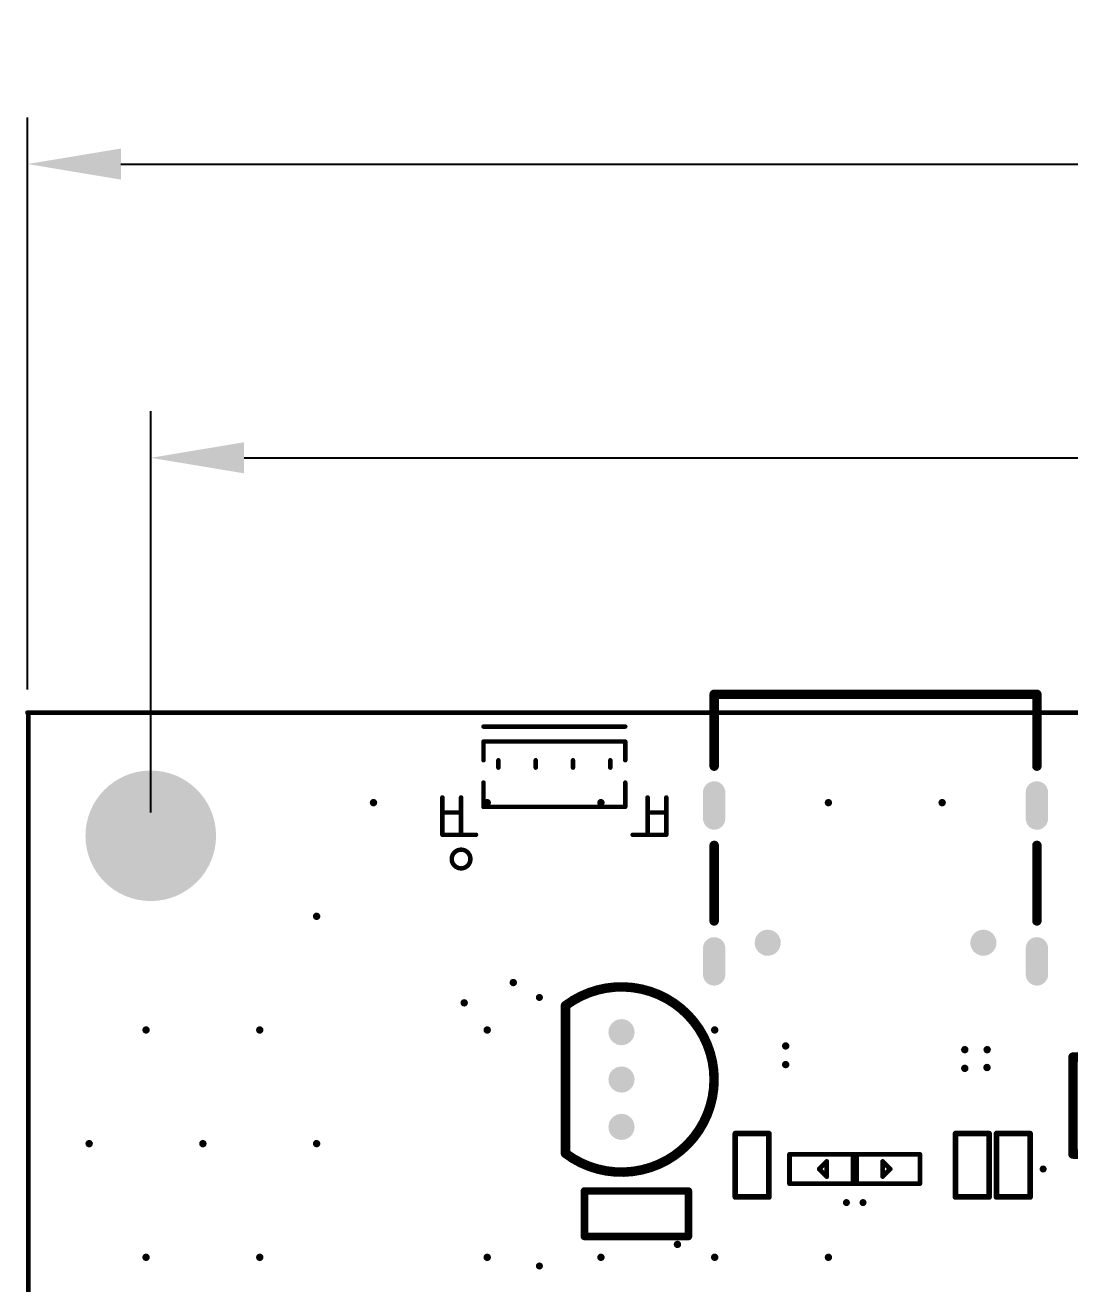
# Model space of a CAD drawing. Header units: millimetres. Extents: x 0 to 138, y -1 to 106.
# Drawn here: x -0.08 to 27.91, y 72.22 to 105.97 of the extents above; entities that cross this region are included whole.
import ezdxf

# ---------------------------------------------------------------- set-up
doc = ezdxf.new("R2010")
doc.units = ezdxf.units.MM
for name, color, linetype in [('KeepOutLayer', 6, 'Continuous'), ('PadHoleLayer', 156, 'Continuous'), ('TopOverlay', 2, 'Continuous'), ('ViaHoleLayer', 16, 'Continuous')]:
    doc.layers.add(name, color=color, linetype=linetype)
doc.dimstyles.new('ISO-25', dxfattribs={"dimtxt": 2.5, "dimasz": 2.5, "dimexe": 1.25, "dimexo": 0.625, "dimtad": 1, "dimtxsty": 'Standard', "dimcen": 2.5, "dimadec": 0, "dimazin": 0, "dimtfac": 1, "dimtmove": 0, "dimatfit": 3, "dimfxl": 1, "dimarcsym": 0})

# ---------------------------------------------------------------- blocks, each defined once
blk = doc.blocks.new('CONN_SMD_BM04B_SRSS_TB_1')
at = {"layer": 'TopOverlay', "const_width": 0.1199896}
for points in [[(-1.898777, 1.963293), (1.901063, 1.963293)], [(-1.898777, 1.561973), (1.901063, 1.561973)], [(-1.898777, 1.061593), (-1.898777, 1.561973)], [(1.901063, 1.061593), (1.901063, 1.561973)], [(-1.499997, 0.8634729999999999), (-1.499997, 1.061593)], [(-0.4992369999999999, 0.8634729999999999), (-0.4992369999999999, 1.061593)], [(0.498983, 0.8634729999999999), (0.498983, 1.061593)], [(1.499743, 0.8634729999999999), (1.499743, 1.061593)], [(-1.898777, -0.188087), (-1.898777, 0.462153)], [(1.901063, -0.188087), (1.901063, 0.462153)], [(-3.001137, -0.9373870000000001), (-3.001137, 0.063373)], [(-2.500757, -0.9373870000000001), (-2.500757, 0.063373)], [(-2.500757, -0.9373870000000001), (-2.500757, 0.063373)], [(2.500503, -0.9373870000000001), (2.500503, 0.063373)], [(2.500503, -0.9373870000000001), (2.500503, 0.063373)], [(3.000883, -0.9373870000000001), (3.000883, 0.063373)], [(-3.001137, -0.337947), (-2.500757, -0.337947)], [(-3.001137, -0.337947), (-2.500757, -0.337947)], [(-1.898777, -0.188087), (1.901063, -0.188087)], [(2.500503, -0.337947), (3.000883, -0.337947)], [(2.500503, -0.337947), (3.000883, -0.337947)], [(-3.001137, -0.9373870000000001), (-2.099437, -0.9373870000000001)], [(2.099183, -0.9373870000000001), (3.000883, -0.9373870000000001)]]:
    blk.add_lwpolyline(points, dxfattribs=at)
at = {"layer": 'TopOverlay', "const_width": 0.0599948}
for points in [[(-1.9287744, 1.963293, 1), (-1.8687796, 1.963293, 1)], [(1.8710656, 1.963293, 1), (1.9310604, 1.963293, 1)], [(-1.9287744, 1.561973, 1), (-1.8687796, 1.561973, 1)], [(-1.9287744, 1.561973, 1), (-1.8687796, 1.561973, 1)], [(1.8710656, 1.561973, 1), (1.9310604, 1.561973, 1)], [(1.8710656, 1.561973, 1), (1.9310604, 1.561973, 1)], [(-1.9287744, 1.061593, 1), (-1.8687796, 1.061593, 1)], [(-1.5299944, 1.061593, 1), (-1.4699996, 1.061593, 1)], [(-0.5292344, 1.061593, 1), (-0.4692396, 1.061593, 1)], [(0.4689856, 1.061593, 1), (0.5289804, 1.061593, 1)], [(1.4697456, 1.061593, 1), (1.5297404, 1.061593, 1)], [(1.8710656, 1.061593, 1), (1.9310604, 1.061593, 1)], [(-1.5299944, 0.8634729999999999, 1), (-1.4699996, 0.8634729999999999, 1)], [(-0.5292344, 0.8634729999999999, 1), (-0.4692396, 0.8634729999999999, 1)], [(0.4689856, 0.8634729999999999, 1), (0.5289804, 0.8634729999999999, 1)], [(1.4697456, 0.8634729999999999, 1), (1.5297404, 0.8634729999999999, 1)], [(-1.9287744, 0.462153, 1), (-1.8687796, 0.462153, 1)], [(1.8710656, 0.462153, 1), (1.9310604, 0.462153, 1)], [(-3.0311344, 0.063373, 1), (-2.9711396, 0.063373, 1)], [(-2.5307544, 0.063373, 1), (-2.4707596, 0.063373, 1)], [(-2.5307544, 0.063373, 1), (-2.4707596, 0.063373, 1)], [(2.4705056, 0.063373, 1), (2.5305004, 0.063373, 1)], [(2.4705056, 0.063373, 1), (2.5305004, 0.063373, 1)], [(2.9708856, 0.063373, 1), (3.0308804, 0.063373, 1)], [(-3.0311344, -0.337947, 1), (-2.9711396, -0.337947, 1)], [(-3.0311344, -0.337947, 1), (-2.9711396, -0.337947, 1)], [(-2.5307544, -0.337947, 1), (-2.4707596, -0.337947, 1)], [(-2.5307544, -0.337947, 1), (-2.4707596, -0.337947, 1)], [(-1.9287744, -0.188087, 1), (-1.8687796, -0.188087, 1)], [(-1.9287744, -0.188087, 1), (-1.8687796, -0.188087, 1)], [(1.8710656, -0.188087, 1), (1.9310604, -0.188087, 1)], [(1.8710656, -0.188087, 1), (1.9310604, -0.188087, 1)], [(2.4705056, -0.337947, 1), (2.5305004, -0.337947, 1)], [(2.4705056, -0.337947, 1), (2.5305004, -0.337947, 1)], [(2.9708856, -0.337947, 1), (3.0308804, -0.337947, 1)], [(2.9708856, -0.337947, 1), (3.0308804, -0.337947, 1)], [(-3.0311344, -0.9373870000000001, 1), (-2.9711396, -0.9373870000000001, 1)], [(-3.0311344, -0.9373870000000001, 1), (-2.9711396, -0.9373870000000001, 1)], [(-2.5307544, -0.9373870000000001, 1), (-2.4707596, -0.9373870000000001, 1)], [(-2.5307544, -0.9373870000000001, 1), (-2.4707596, -0.9373870000000001, 1)], [(-2.1294344, -0.9373870000000001, 1), (-2.0694396, -0.9373870000000001, 1)], [(2.0691856, -0.9373870000000001, 1), (2.1291804, -0.9373870000000001, 1)], [(2.4705056, -0.9373870000000001, 1), (2.5305004, -0.9373870000000001, 1)], [(2.4705056, -0.9373870000000001, 1), (2.5305004, -0.9373870000000001, 1)], [(2.9708856, -0.9373870000000001, 1), (3.0308804, -0.9373870000000001, 1)], [(2.9708856, -0.9373870000000001, 1), (3.0308804, -0.9373870000000001, 1)], [(-2.2802342, -1.5985744, 1), (-2.2202394, -1.5985744, 1)], [(-2.2799802, -1.5875, 1), (-2.2199854, -1.5875, 1)]]:
    blk.add_lwpolyline(points, format="xyb", close=True, dxfattribs=at)
at = {"layer": 'TopOverlay', "const_width": 0.1199896}
blk.add_lwpolyline([(-2.2502368, -1.5985744, -90.26141862579165), (-2.2499828, -1.5875)], format="xyb", dxfattribs=at)
blk = doc.blocks.new('TO_92_3_L4_9_W3_7_P1_27_L_7')
at = {"layer": 'PadHoleLayer'}
h = blk.add_hatch(color=156, dxfattribs=at)
edge = h.paths.add_edge_path()
edge.add_arc((-1.27, 0), 0.350012, 0, 360)
h = blk.add_hatch(color=156, dxfattribs=at)
edge = h.paths.add_edge_path()
edge.add_arc((0, 0), 0.350012, 0, 360)
h = blk.add_hatch(color=156, dxfattribs=at)
edge = h.paths.add_edge_path()
edge.add_arc((1.27, 0), 0.350012, 0, 360)
at = {"layer": 'TopOverlay', "const_width": 0.254}
blk.add_lwpolyline([(-1.9812, -1.50114, -2.010102600140093), (1.9812, -1.50114)], format="xyb", dxfattribs=at)
at = {"layer": 'TopOverlay', "const_width": 0.127}
for points in [[(-2.0447, -1.50114, 1), (-1.9177, -1.50114, 1)], [(-2.0434046, -1.49987, 1), (-1.9164046, -1.49987, 1)], [(1.9164046, -1.49987, 1), (2.0434046, -1.49987, 1)], [(1.9177, -1.50114, 1), (2.0447, -1.50114, 1)]]:
    blk.add_lwpolyline(points, format="xyb", close=True, dxfattribs=at)
at = {"layer": 'TopOverlay', "const_width": 0.254}
blk.add_lwpolyline([(1.9799046, -1.49987), (-1.9799046, -1.49987)], dxfattribs=at)
blk = doc.blocks.new('R0603_8')
at = {"layer": 'TopOverlay', "const_width": 0.2032}
for points in [[(-1.39248134, 0.6096), (-1.39248134, -0.6096)], [(-0.3809999999999999, 0.6096), (-1.39248134, 0.6096)], [(1.39248134, 0.6096), (-0.4064, 0.6096)], [(1.39248134, 0.6096), (1.39248134, -0.6096)], [(-0.3809999999999999, -0.6096), (-1.39248134, -0.6096)], [(1.39248134, -0.6096), (-0.3809999999999999, -0.6096)]]:
    blk.add_lwpolyline(points, dxfattribs=at)
at = {"layer": 'TopOverlay', "const_width": 0.1016}
for points in [[(-1.44328134, 0.6096, 1), (-1.34168134, 0.6096, 1)], [(-1.44328134, 0.6096, 1), (-1.34168134, 0.6096, 1)], [(-0.4571999999999999, 0.6096, 1), (-0.3556, 0.6096, 1)], [(-0.4318, 0.6096, 1), (-0.3302, 0.6096, 1)], [(1.34168134, 0.6096, 1), (1.44328134, 0.6096, 1)], [(1.34168134, 0.6096, 1), (1.44328134, 0.6096, 1)], [(-1.44328134, -0.6096, 1), (-1.34168134, -0.6096, 1)], [(-1.44328134, -0.6096, 1), (-1.34168134, -0.6096, 1)], [(-0.4318, -0.6096, 1), (-0.3302, -0.6096, 1)], [(-0.4318, -0.6096, 1), (-0.3302, -0.6096, 1)], [(1.34168134, -0.6096, 1), (1.44328134, -0.6096, 1)], [(1.34168134, -0.6096, 1), (1.44328134, -0.6096, 1)]]:
    blk.add_lwpolyline(points, format="xyb", close=True, dxfattribs=at)
blk = doc.blocks.new('HDR_TH_6P_P2_54_V_M_14')
at = {"layer": 'PadHoleLayer'}
h = blk.add_hatch(color=156, dxfattribs=at)
edge = h.paths.add_edge_path()
edge.add_arc((-6.35, 0), 0.5500115999999999, 0, 360)
h = blk.add_hatch(color=156, dxfattribs=at)
edge = h.paths.add_edge_path()
edge.add_arc((-3.81, 0), 0.5500115999999999, 0, 360)
h = blk.add_hatch(color=156, dxfattribs=at)
edge = h.paths.add_edge_path()
edge.add_arc((-1.27, 0), 0.5500115999999999, 0, 360)
h = blk.add_hatch(color=156, dxfattribs=at)
edge = h.paths.add_edge_path()
edge.add_arc((1.27, 0), 0.5500115999999999, 0, 360)
h = blk.add_hatch(color=156, dxfattribs=at)
edge = h.paths.add_edge_path()
edge.add_arc((3.81, 0), 0.5500115999999999, 0, 360)
h = blk.add_hatch(color=156, dxfattribs=at)
edge = h.paths.add_edge_path()
edge.add_arc((6.35, 0), 0.5500115999999999, 0, 360)
at = {"layer": 'TopOverlay', "const_width": 0.254}
for points in [[(7.649997399999998, 1.2999974), (-7.599984799999999, 1.2999974)], [(-7.599984799999999, 1.2999974), (-7.599984799999999, -1.2999974)], [(-5.056479599999999, 1.27), (-5.056479599999999, -1.27)], [(7.649997399999998, 1.2999974), (7.649997399999998, -1.2999974)], [(7.649997399999998, -1.2999974), (-7.599984799999999, -1.2999974)]]:
    blk.add_lwpolyline(points, dxfattribs=at)
at = {"layer": 'TopOverlay', "const_width": 0.127}
for points in [[(-7.663484799999999, 1.2999974, 1), (-7.536484799999998, 1.2999974, 1)], [(-7.663484799999999, 1.2999974, 1), (-7.536484799999998, 1.2999974, 1)], [(-5.1199796, 1.27, 1), (-4.992979599999999, 1.27, 1)], [(7.586497399999999, 1.2999974, 1), (7.713497399999999, 1.2999974, 1)], [(7.586497399999999, 1.2999974, 1), (7.713497399999999, 1.2999974, 1)], [(-7.663484799999999, -1.2999974, 1), (-7.536484799999998, -1.2999974, 1)], [(-7.663484799999999, -1.2999974, 1), (-7.536484799999998, -1.2999974, 1)], [(-5.1199796, -1.27, 1), (-4.992979599999999, -1.27, 1)], [(7.586497399999999, -1.2999974, 1), (7.713497399999999, -1.2999974, 1)], [(7.586497399999999, -1.2999974, 1), (7.713497399999999, -1.2999974, 1)]]:
    blk.add_lwpolyline(points, format="xyb", close=True, dxfattribs=at)
blk = doc.blocks.new('R0402_18')
at = {"layer": 'TopOverlay', "const_width": 0.1524}
for points in [[(-0.84987638, 0.4499584599999999), (-0.84987638, -0.44987718)], [(-0.84987638, 0.4499584599999999), (-0.25395682, 0.4499584599999999)], [(-0.25395682, 0.4499584599999999), (0.84996274, 0.4499584599999999)], [(0.84996274, 0.4499584599999999), (0.84996274, -0.45003974)], [(-0.84987638, -0.44987718), (-0.84971382, -0.45003974)], [(-0.84987638, -0.44987718), (-0.25395682, -0.44987718)], [(-0.25395682, -0.44987718), (0.84996274, -0.44987718)]]:
    blk.add_lwpolyline(points, dxfattribs=at)
at = {"layer": 'TopOverlay', "const_width": 0.0762}
for points in [[(-0.88797638, 0.4499584599999999, 1), (-0.81177638, 0.4499584599999999, 1)], [(-0.88797638, 0.4499584599999999, 1), (-0.81177638, 0.4499584599999999, 1)], [(-0.29205682, 0.4499584599999999, 1), (-0.21585682, 0.4499584599999999, 1)], [(-0.29205682, 0.4499584599999999, 1), (-0.21585682, 0.4499584599999999, 1)], [(0.81186274, 0.4499584599999999, 1), (0.8880627399999999, 0.4499584599999999, 1)], [(0.81186274, 0.4499584599999999, 1), (0.8880627399999999, 0.4499584599999999, 1)], [(-0.88797638, -0.44987718, 1), (-0.81177638, -0.44987718, 1)], [(-0.88797638, -0.44987718, 1), (-0.81177638, -0.44987718, 1)], [(-0.88797638, -0.44987718, 1), (-0.81177638, -0.44987718, 1)], [(-0.88781382, -0.45003974, 1), (-0.8116138199999999, -0.45003974, 1)], [(-0.29205682, -0.44987718, 1), (-0.21585682, -0.44987718, 1)], [(-0.29205682, -0.44987718, 1), (-0.21585682, -0.44987718, 1)], [(0.81186274, -0.44987718, 1), (0.8880627399999999, -0.44987718, 1)], [(0.81186274, -0.45003974, 1), (0.8880627399999999, -0.45003974, 1)]]:
    blk.add_lwpolyline(points, format="xyb", close=True, dxfattribs=at)
blk = doc.blocks.new('R0402_19')
at = {"layer": 'TopOverlay', "const_width": 0.1524}
for points in [[(-0.84987638, 0.4499584599999999), (-0.84987638, -0.44987718)], [(-0.84987638, 0.4499584599999999), (-0.25395682, 0.4499584599999999)], [(-0.25395682, 0.4499584599999999), (0.84996274, 0.4499584599999999)], [(0.84996274, 0.4499584599999999), (0.84996274, -0.45003974)], [(-0.84987638, -0.44987718), (-0.84971382, -0.45003974)], [(-0.84987638, -0.44987718), (-0.25395682, -0.44987718)], [(-0.25395682, -0.44987718), (0.84996274, -0.44987718)]]:
    blk.add_lwpolyline(points, dxfattribs=at)
at = {"layer": 'TopOverlay', "const_width": 0.0762}
for points in [[(-0.88797638, 0.4499584599999999, 1), (-0.81177638, 0.4499584599999999, 1)], [(-0.88797638, 0.4499584599999999, 1), (-0.81177638, 0.4499584599999999, 1)], [(-0.29205682, 0.4499584599999999, 1), (-0.21585682, 0.4499584599999999, 1)], [(-0.29205682, 0.4499584599999999, 1), (-0.21585682, 0.4499584599999999, 1)], [(0.81186274, 0.4499584599999999, 1), (0.8880627399999999, 0.4499584599999999, 1)], [(0.81186274, 0.4499584599999999, 1), (0.8880627399999999, 0.4499584599999999, 1)], [(-0.88797638, -0.44987718, 1), (-0.81177638, -0.44987718, 1)], [(-0.88797638, -0.44987718, 1), (-0.81177638, -0.44987718, 1)], [(-0.88797638, -0.44987718, 1), (-0.81177638, -0.44987718, 1)], [(-0.88781382, -0.45003974, 1), (-0.8116138199999999, -0.45003974, 1)], [(-0.29205682, -0.44987718, 1), (-0.21585682, -0.44987718, 1)], [(-0.29205682, -0.44987718, 1), (-0.21585682, -0.44987718, 1)], [(0.81186274, -0.44987718, 1), (0.8880627399999999, -0.44987718, 1)], [(0.81186274, -0.45003974, 1), (0.8880627399999999, -0.45003974, 1)]]:
    blk.add_lwpolyline(points, format="xyb", close=True, dxfattribs=at)
blk = doc.blocks.new('ESD0402_20')
at = {"layer": 'TopOverlay', "const_width": 0.127}
for points in [[(0.8983979999999999, 0.391668), (-0.8983979999999999, 0.391668)], [(-0.8983979999999999, 0.391668), (-0.8983979999999999, -0.391668)], [(0.8983979999999999, 0.391668), (0.8983979999999999, -0.391668)], [(0.1016, 0), (-0.1016, 0.2032)], [(-0.1016, 0.2032), (-0.1016, -0.2032)], [(0.1016, 0), (-0.1016, -0.2032)], [(0.8983979999999999, -0.391668), (-0.8983979999999999, -0.391668)]]:
    blk.add_lwpolyline(points, dxfattribs=at)
at = {"layer": 'TopOverlay', "const_width": 0.0635}
for points in [[(-0.930148, 0.391668, 1), (-0.8666479999999999, 0.391668, 1)], [(-0.930148, 0.391668, 1), (-0.8666479999999999, 0.391668, 1)], [(0.8666479999999999, 0.391668, 1), (0.930148, 0.391668, 1)], [(0.8666479999999999, 0.391668, 1), (0.930148, 0.391668, 1)], [(-0.13335, 0.2032, 1), (-0.06985, 0.2032, 1)], [(-0.13335, 0.2032, 1), (-0.06985, 0.2032, 1)], [(0.06985, 0, 1), (0.13335, 0, 1)], [(0.06985, 0, 1), (0.13335, 0, 1)], [(-0.930148, -0.391668, 1), (-0.8666479999999999, -0.391668, 1)], [(-0.930148, -0.391668, 1), (-0.8666479999999999, -0.391668, 1)], [(-0.13335, -0.2032, 1), (-0.06985, -0.2032, 1)], [(-0.13335, -0.2032, 1), (-0.06985, -0.2032, 1)], [(0.8666479999999999, -0.391668, 1), (0.930148, -0.391668, 1)], [(0.8666479999999999, -0.391668, 1), (0.930148, -0.391668, 1)]]:
    blk.add_lwpolyline(points, format="xyb", close=True, dxfattribs=at)
blk = doc.blocks.new('ESD0402_21')
at = {"layer": 'TopOverlay', "const_width": 0.127}
for points in [[(-0.8983979999999999, 0.391668), (0.8983979999999999, 0.391668)], [(-0.8983979999999999, -0.391668), (-0.8983979999999999, 0.391668)], [(0.8983979999999999, -0.391668), (0.8983979999999999, 0.391668)], [(-0.1016, 0.2032), (0.1016, 0)], [(-0.1016, -0.2032), (-0.1016, 0.2032)], [(-0.1016, -0.2032), (0.1016, 0)], [(-0.8983979999999999, -0.391668), (0.8983979999999999, -0.391668)]]:
    blk.add_lwpolyline(points, dxfattribs=at)
at = {"layer": 'TopOverlay', "const_width": 0.0635}
for points in [[(-0.930148, 0.391668, 1), (-0.8666479999999999, 0.391668, 1)], [(-0.930148, 0.391668, 1), (-0.8666479999999999, 0.391668, 1)], [(0.8666479999999999, 0.391668, 1), (0.930148, 0.391668, 1)], [(0.8666479999999999, 0.391668, 1), (0.930148, 0.391668, 1)], [(-0.13335, 0.2032, 1), (-0.06985, 0.2032, 1)], [(-0.13335, 0.2032, 1), (-0.06985, 0.2032, 1)], [(0.06985, 0, 1), (0.13335, 0, 1)], [(0.06985, 0, 1), (0.13335, 0, 1)], [(-0.930148, -0.391668, 1), (-0.8666479999999999, -0.391668, 1)], [(-0.930148, -0.391668, 1), (-0.8666479999999999, -0.391668, 1)], [(-0.13335, -0.2032, 1), (-0.06985, -0.2032, 1)], [(-0.13335, -0.2032, 1), (-0.06985, -0.2032, 1)], [(0.8666479999999999, -0.391668, 1), (0.930148, -0.391668, 1)], [(0.8666479999999999, -0.391668, 1), (0.930148, -0.391668, 1)]]:
    blk.add_lwpolyline(points, format="xyb", close=True, dxfattribs=at)
blk = doc.blocks.new('TYPEC_1_22')
at = {"layer": 'PadHoleLayer'}
h = blk.add_hatch(color=156, dxfattribs=at)
edge = h.paths.add_edge_path()
edge.add_arc((-4.32500024, 1.42000097), 0.2999994, 180, 360)
edge.add_line((-4.02500084, 1.42000097), (-4.02500084, 2.12000211))
edge.add_arc((-4.32500024, 2.12000211), 0.2999994, 0, 180)
edge.add_line((-4.62499964, 2.12000211), (-4.62499964, 1.42000097))
h = blk.add_hatch(color=156, dxfattribs=at)
edge = h.paths.add_edge_path()
edge.add_arc((4.32500024, 1.42000097), 0.2999994, 180, 360)
edge.add_line((4.62499964, 1.42000097), (4.62499964, 2.12000211))
edge.add_arc((4.32500024, 2.12000211), 0.2999994, 0, 180)
edge.add_line((4.02500084, 2.12000211), (4.02500084, 1.42000097))
h = blk.add_hatch(color=156, dxfattribs=at)
edge = h.paths.add_edge_path()
edge.add_arc((-2.8899993, 1.27), 0.3499993, 0, 360)
h = blk.add_hatch(color=156, dxfattribs=at)
edge = h.paths.add_edge_path()
edge.add_arc((2.8899993, 1.27), 0.3499993, 0, 360)
h = blk.add_hatch(color=156, dxfattribs=at)
edge = h.paths.add_edge_path()
edge.add_arc((-4.32500024, -2.75999829), 0.2999994, 180, 360)
edge.add_line((-4.02500084, -2.75999829), (-4.02500084, -2.05999715))
edge.add_arc((-4.32500024, -2.05999715), 0.2999994, 0, 180)
edge.add_line((-4.62499964, -2.05999715), (-4.62499964, -2.75999829))
h = blk.add_hatch(color=156, dxfattribs=at)
edge = h.paths.add_edge_path()
edge.add_arc((4.32500024, -2.75999829), 0.2999994, 180, 360)
edge.add_line((4.62499964, -2.75999829), (4.62499964, -2.05999715))
edge.add_arc((4.32500024, -2.05999715), 0.2999994, 0, 180)
edge.add_line((4.02500084, -2.05999715), (4.02500084, -2.75999829))
at = {"layer": 'TopOverlay', "const_width": 0.254}
for points in [[(-4.32500024, 0.6849999), (-4.32500024, -1.33999986)], [(4.32500024, 0.6849999), (4.32500024, -1.33999986)], [(-4.32500024, -3.464999419999999), (-4.32500024, -5.38999938)], [(4.32500024, -3.464999419999999), (4.32500024, -5.38999938)], [(4.32500024, -5.38999938), (-4.32500024, -5.38999938)]]:
    blk.add_lwpolyline(points, dxfattribs=at)
at = {"layer": 'TopOverlay', "const_width": 0.127}
for points in [[(-4.38850024, 0.6849999, 1), (-4.261500239999998, 0.6849999, 1)], [(4.261500239999998, 0.6849999, 1), (4.38850024, 0.6849999, 1)], [(-4.38850024, -1.33999986, 1), (-4.261500239999998, -1.33999986, 1)], [(4.261500239999998, -1.33999986, 1), (4.38850024, -1.33999986, 1)], [(-4.38850024, -3.464999419999999, 1), (-4.261500239999998, -3.464999419999999, 1)], [(4.261500239999998, -3.464999419999999, 1), (4.38850024, -3.464999419999999, 1)], [(-4.38850024, -5.38999938, 1), (-4.261500239999998, -5.38999938, 1)], [(-4.38850024, -5.38999938, 1), (-4.261500239999998, -5.38999938, 1)], [(4.261500239999998, -5.38999938, 1), (4.38850024, -5.38999938, 1)], [(4.261500239999998, -5.38999938, 1), (4.38850024, -5.38999938, 1)]]:
    blk.add_lwpolyline(points, format="xyb", close=True, dxfattribs=at)
blk = doc.blocks.new('M3____48')
at = {"layer": 'PadHoleLayer'}
h = blk.add_hatch(color=156, dxfattribs=at)
edge = h.paths.add_edge_path()
edge.add_arc((0, 0), 1.7500092, 0, 360)
blk = doc.blocks.new('R0402_92')
at = {"layer": 'TopOverlay', "const_width": 0.1524}
for points in [[(-0.84987638, 0.4499584599999999), (-0.25395682, 0.4499584599999999)], [(-0.84987638, 0.4499584599999999), (-0.84987638, -0.44987718)], [(-0.25395682, 0.4499584599999999), (0.84996274, 0.4499584599999999)], [(0.84996274, 0.4499584599999999), (0.84996274, -0.45003974)], [(-0.84987638, -0.44987718), (-0.25395682, -0.44987718)], [(-0.84987638, -0.44987718), (-0.84971382, -0.45003974)], [(-0.25395682, -0.44987718), (0.84996274, -0.44987718)]]:
    blk.add_lwpolyline(points, dxfattribs=at)
at = {"layer": 'TopOverlay', "const_width": 0.0762}
for points in [[(-0.88797638, 0.4499584599999999, 1), (-0.81177638, 0.4499584599999999, 1)], [(-0.88797638, 0.4499584599999999, 1), (-0.81177638, 0.4499584599999999, 1)], [(-0.29205682, 0.4499584599999999, 1), (-0.21585682, 0.4499584599999999, 1)], [(-0.29205682, 0.4499584599999999, 1), (-0.21585682, 0.4499584599999999, 1)], [(0.81186274, 0.4499584599999999, 1), (0.8880627399999999, 0.4499584599999999, 1)], [(0.81186274, 0.4499584599999999, 1), (0.8880627399999999, 0.4499584599999999, 1)], [(-0.88797638, -0.44987718, 1), (-0.81177638, -0.44987718, 1)], [(-0.88797638, -0.44987718, 1), (-0.81177638, -0.44987718, 1)], [(-0.88797638, -0.44987718, 1), (-0.81177638, -0.44987718, 1)], [(-0.88781382, -0.45003974, 1), (-0.8116138199999999, -0.45003974, 1)], [(-0.29205682, -0.44987718, 1), (-0.21585682, -0.44987718, 1)], [(-0.29205682, -0.44987718, 1), (-0.21585682, -0.44987718, 1)], [(0.81186274, -0.44987718, 1), (0.8880627399999999, -0.44987718, 1)], [(0.81186274, -0.45003974, 1), (0.8880627399999999, -0.45003974, 1)]]:
    blk.add_lwpolyline(points, format="xyb", close=True, dxfattribs=at)
blk = doc.blocks.new('*D138')
at = {"color": 0, "lineweight": -2, "transparency": 16777216}
for p, q in [((-0.01800097999999996, 88.16200043999999), (-0.01800097999999902, 103.4984842267216)), ((122.28299648, 88.16200043999999), (122.28299648, 103.4984842267216)), ((2.481999020000001, 102.2484842267216), (119.78299648, 102.2484842267216))]:
    blk.add_line(p, q, dxfattribs=at)
at = {"color": 0, "transparency": 16777216}
for points in [[(2.481999020000001, 102.6651508933883), (2.481999020000001, 101.831817560055), (-0.0180009799999991, 102.2484842267216)], [(119.78299648, 102.6651508933883), (119.78299648, 101.831817560055), (122.28299648, 102.2484842267216)]]:
    blk.add_solid(points, dxfattribs=at)
at = {"layer": 'Defpoints', "color": 0, "transparency": 16777216}
for p in [(122.28299648, 102.2484842267216), (-0.01800098, 87.53700043999999), (122.28299648, 87.53700043999999)]:
    blk.add_point(p, dxfattribs=at)
at = {"color": 0, "transparency": 16777216, "insert": (61.13249775000001, 104.331817560055), "char_height": 2.5, "attachment_point": 5}
blk.add_mtext('122,3mm', dxfattribs=at)
blk = doc.blocks.new('*D140')
at = {"color": 0, "lineweight": -2, "transparency": 16777216}
for p, q in [((3.28399902, 84.86000044), (3.283999020000001, 95.62074229069435)), ((118.98099902, 84.86000044), (118.98099902, 95.62074229069435)), ((5.78399902, 94.37074229069435), (116.48099902, 94.37074229069435))]:
    blk.add_line(p, q, dxfattribs=at)
at = {"color": 0, "transparency": 16777216}
for points in [[(5.78399902, 94.78740895736102), (5.78399902, 93.95407562402768), (3.28399902, 94.37074229069435)], [(116.48099902, 94.78740895736102), (116.48099902, 93.95407562402768), (118.98099902, 94.37074229069435)]]:
    blk.add_solid(points, dxfattribs=at)
at = {"layer": 'Defpoints', "color": 0, "transparency": 16777216}
for p in [(118.98099902, 94.37074229069435), (3.28399902, 84.23500044), (118.98099902, 84.23500044)]:
    blk.add_point(p, dxfattribs=at)
at = {"color": 0, "transparency": 16777216, "insert": (61.13249902, 96.45407562402768), "char_height": 2.5, "attachment_point": 5}
blk.add_mtext('115,7mm', dxfattribs=at)

msp = doc.modelspace()

# ---------------------------------------------------------------- hatches: boundary and pattern name
at = {"layer": 'ViaHoleLayer'}
h = msp.add_hatch(color=16, dxfattribs=at)
edge = h.paths.add_edge_path()
edge.add_arc((9.25299902, 85.12400044), 0.0999998, 0, 360)
h = msp.add_hatch(color=16, dxfattribs=at)
edge = h.paths.add_edge_path()
edge.add_arc((12.30099902, 85.12400044), 0.0999998, 0, 360)
h = msp.add_hatch(color=16, dxfattribs=at)
edge = h.paths.add_edge_path()
edge.add_arc((15.34899902, 85.12400044), 0.0999998, 0, 360)
h = msp.add_hatch(color=16, dxfattribs=at)
edge = h.paths.add_edge_path()
edge.add_arc((21.44499902, 85.12400044), 0.0999998, 0, 360)
h = msp.add_hatch(color=16, dxfattribs=at)
edge = h.paths.add_edge_path()
edge.add_arc((24.49299902, 85.12400044), 0.0999998, 0, 360)
h = msp.add_hatch(color=16, dxfattribs=at)
edge = h.paths.add_edge_path()
edge.add_arc((7.728999019999999, 82.07600043999999), 0.0999998, 0, 360)
h = msp.add_hatch(color=16, dxfattribs=at)
edge = h.paths.add_edge_path()
edge.add_arc((12.9999994, 80.30000195999997), 0.0999998, 0, 360)
h = msp.add_hatch(color=16, dxfattribs=at)
edge = h.paths.add_edge_path()
edge.add_arc((13.70000054, 79.90000275999998), 0.09525, 0, 360)
h = msp.add_hatch(color=16, dxfattribs=at)
edge = h.paths.add_edge_path()
edge.add_arc((11.684, 79.756), 0.0999998, 0, 360)
h = msp.add_hatch(color=16, dxfattribs=at)
edge = h.paths.add_edge_path()
edge.add_arc((3.15699902, 79.02800043999999), 0.0999998, 0, 360)
h = msp.add_hatch(color=16, dxfattribs=at)
edge = h.paths.add_edge_path()
edge.add_arc((6.20499902, 79.02800043999999), 0.0999998, 0, 360)
h = msp.add_hatch(color=16, dxfattribs=at)
edge = h.paths.add_edge_path()
edge.add_arc((12.30099902, 79.02800043999999), 0.0999998, 0, 360)
h = msp.add_hatch(color=16, dxfattribs=at)
edge = h.paths.add_edge_path()
edge.add_arc((18.39699902, 79.02800043999999), 0.0999998, 0, 360)
h = msp.add_hatch(color=16, dxfattribs=at)
edge = h.paths.add_edge_path()
edge.add_arc((20.30000004, 78.60000282), 0.0999998, 0, 360)
h = msp.add_hatch(color=16, dxfattribs=at)
edge = h.paths.add_edge_path()
edge.add_arc((25.1000006, 78.50000302), 0.0999998, 0, 360)
h = msp.add_hatch(color=16, dxfattribs=at)
edge = h.paths.add_edge_path()
edge.add_arc((25.70000194, 78.50000302), 0.0999998, 0, 360)
h = msp.add_hatch(color=16, dxfattribs=at)
edge = h.paths.add_edge_path()
edge.add_arc((20.30000004, 78.10000127999999), 0.0999998, 0, 360)
h = msp.add_hatch(color=16, dxfattribs=at)
edge = h.paths.add_edge_path()
edge.add_arc((25.1000006, 78.00000148), 0.0999998, 0, 360)
h = msp.add_hatch(color=16, dxfattribs=at)
edge = h.paths.add_edge_path()
edge.add_arc((25.69492702, 78.02168291999998), 0.0999998, 0, 360)
h = msp.add_hatch(color=16, dxfattribs=at)
edge = h.paths.add_edge_path()
edge.add_arc((1.63299902, 75.98000044), 0.0999998, 0, 360)
h = msp.add_hatch(color=16, dxfattribs=at)
edge = h.paths.add_edge_path()
edge.add_arc((4.68099902, 75.98000044), 0.0999998, 0, 360)
h = msp.add_hatch(color=16, dxfattribs=at)
edge = h.paths.add_edge_path()
edge.add_arc((7.728999019999999, 75.98000044), 0.0999998, 0, 360)
h = msp.add_hatch(color=16, dxfattribs=at)
edge = h.paths.add_edge_path()
edge.add_arc((27.20000148, 75.30000179999999), 0.09525, 0, 360)
h = msp.add_hatch(color=16, dxfattribs=at)
edge = h.paths.add_edge_path()
edge.add_arc((21.92775142, 74.40000359999998), 0.09525, 0, 360)
h = msp.add_hatch(color=16, dxfattribs=at)
edge = h.paths.add_edge_path()
edge.add_arc((22.37225142, 74.40000359999998), 0.09525, 0, 360)
h = msp.add_hatch(color=16, dxfattribs=at)
edge = h.paths.add_edge_path()
edge.add_arc((17.399, 73.279), 0.0999998, 0, 360)
h = msp.add_hatch(color=16, dxfattribs=at)
edge = h.paths.add_edge_path()
edge.add_arc((3.15699902, 72.93200044), 0.0999998, 0, 360)
h = msp.add_hatch(color=16, dxfattribs=at)
edge = h.paths.add_edge_path()
edge.add_arc((6.20499902, 72.93200044), 0.0999998, 0, 360)
h = msp.add_hatch(color=16, dxfattribs=at)
edge = h.paths.add_edge_path()
edge.add_arc((12.30099902, 72.93200044), 0.0999998, 0, 360)
h = msp.add_hatch(color=16, dxfattribs=at)
edge = h.paths.add_edge_path()
edge.add_arc((15.34899902, 72.93200044), 0.0999998, 0, 360)
h = msp.add_hatch(color=16, dxfattribs=at)
edge = h.paths.add_edge_path()
edge.add_arc((18.39699902, 72.93200044), 0.0999998, 0, 360)
h = msp.add_hatch(color=16, dxfattribs=at)
edge = h.paths.add_edge_path()
edge.add_arc((21.44499902, 72.93200044), 0.0999998, 0, 360)
h = msp.add_hatch(color=16, dxfattribs=at)
edge = h.paths.add_edge_path()
edge.add_arc((13.70000054, 72.70000192), 0.09525, 0, 360)

# ---------------------------------------------------------------- linework, layer by layer
at = {"layer": 'KeepOutLayer', "const_width": 0.127}
for points in [[(-0.01800098, 87.53700043999999), (122.28299648, 87.53700043999999)], [(0, 71.77439544), (0, 87.50000026)]]:
    msp.add_lwpolyline(points, dxfattribs=at)
at = {"layer": 'KeepOutLayer', "const_width": 0.0635}
for points in [[(-0.04975098, 87.53700043999999, 1), (0.01374902, 87.53700043999999, 1)], [(-0.03175, 87.50000026, 1), (0.03175, 87.50000026, 1)]]:
    msp.add_lwpolyline(points, format="xyb", close=True, dxfattribs=at)

# ---------------------------------------------------------------- block references
for name, p, rotation in [('TYPEC_1_22', (22.70799878, 82.63780779999998), 180), ('TO_92_3_L4_9_W3_7_P1_27_L_7', (15.90000122, 77.70000207999998), 270), ('HDR_TH_6P_P2_54_V_M_14', (35.64999982, 77.00000093999998), 180), ('R0402_18', (19.40000184, 75.40000414), 90), ('R0402_19', (25.3000002, 75.40000414), 90), ('R0402_92', (26.40000054, 75.40000414), 90), ('ESD0402_20', (21.30000058, 75.30000179999999), 180), ('R0603_8', (16.30000042, 74.10000165999998), 180)]:
    msp.add_blockref(name, p, dxfattribs=dict(rotation=rotation))
for name, p in [('CONN_SMD_BM04B_SRSS_TB_1', (14.09999974, 85.20000232)), ('M3____48', (3.28399902, 84.23500044)), ('ESD0402_21', (22.99999972, 75.30000179999999))]:
    msp.add_blockref(name, p)

# ---------------------------------------------------------------- dimensions: what is measured, and where the dimension line sits
for base, p1, p2, picture, middle in [((122.28299648, 102.2484842267216), (-0.01800098, 87.53700043999999), (122.28299648, 87.53700043999999), '*D138', (61.13249775000001, 104.331817560055)), ((118.98099902, 94.37074229069435), (3.28399902, 84.23500044), (118.98099902, 84.23500044), '*D140', (61.13249902, 96.45407562402768))]:
    dim = msp.add_linear_dim(base=base, p1=p1, p2=p2, dimstyle='ISO-25', override={"dimpost": 'mm'})
    dim.commit()
    dim.dimension.update_dxf_attribs({"geometry": picture, "text_midpoint": middle})

doc.saveas('drawing.dxf')
